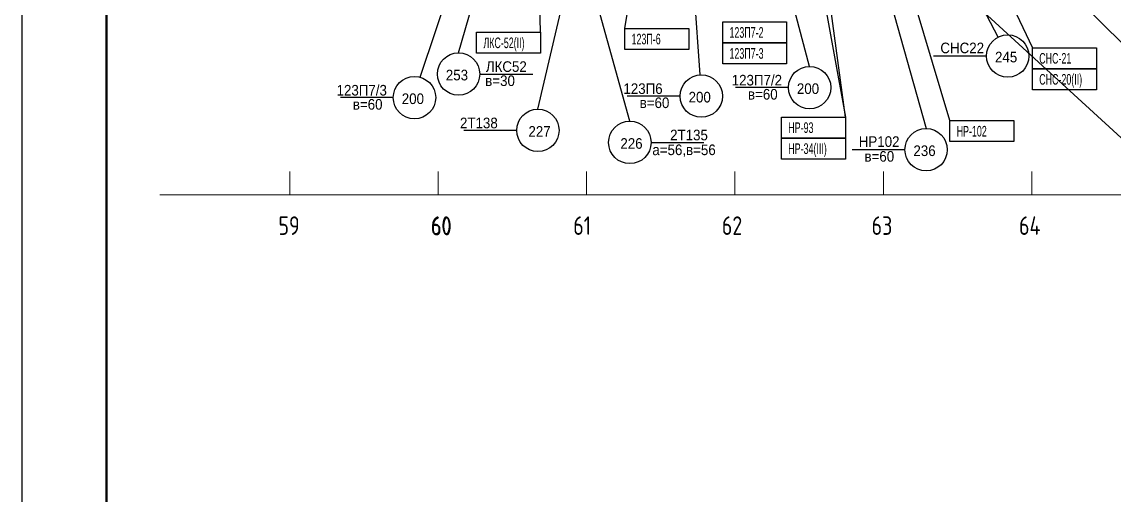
# Model space of a CAD drawing. Header units: millimetres. Extents: x -35117 to 70520, y -28859 to 27816.
# Drawn here: x -13164 to -8012, y -10023 to -7792 of the extents above; entities that cross this region are included whole.
import ezdxf

# ---------------------------------------------------------------- set-up
doc = ezdxf.new("R2010")
doc.units = ezdxf.units.MM
for name, color, linetype in [('-1', 7, 'Continuous'), ('FORM', 7, 'Continuous'), ('KabeliError', 7, 'Continuous'), ('Выноски', 7, 'Continuous'), ('ПозицииОборудования', 7, 'Continuous')]:
    doc.layers.add(name, color=color, linetype=linetype)
doc.layers.add('FORM1', color=4, linetype='Continuous', lineweight=50)
doc.styles.get("Standard").update_dxf_attribs({"font": 'arial.ttf'})
doc.styles.add('Standard1', font='simplex.shx', dxfattribs={"height": 2.5})

msp = doc.modelspace()

# ---------------------------------------------------------------- linework, layer by layer
at = {"layer": '-1', "color": 1, "lineweight": 0}
for p, q in [((-11900.149, -8607.095), (-11900.149, -8497.72)), ((-11200.149, -8607.095), (-11200.149, -8497.72)), ((-10500.149, -8607.095), (-10500.149, -8497.72)), ((-9800.149, -8607.095), (-9800.149, -8497.72)), ((-9100.149, -8607.095), (-9100.149, -8497.72)), ((-8400.149, -8607.095), (-8400.149, -8497.72)), ((-5822.127, -8607.095), (-12513.046, -8607.095))]:
    msp.add_line(p, q, dxfattribs=at)
at = {"layer": 'FORM', "color": 7}
msp.add_lwpolyline([(-13163.591, -16165.54), (3636.409, -16165.54), (3636.409, -4285.54), (-13163.591, -4285.54)], close=True, dxfattribs=at)
at = {"layer": 'FORM1'}
msp.add_line((-12763.591, -4385.54), (-12763.591, -16065.54), dxfattribs=at)
at = {"layer": 'KabeliError', "color": 5}
for points in [[(-9021.821, -6858.229), (-1528.263, -14239.448)], [(-9517.265, -6929.53), (-1528.263, -14239.448)], [(-9517.265, -6929.53), (-1528.263, -14239.448)]]:
    msp.add_lwpolyline(points, dxfattribs=at)
at = {"layer": 'Выноски', "color": 1}
for points in [[(-10319.857, -7822.886), (-10152.55, -6820.852), (-10065.291, -6802.873)], [(-10319.857, -7921.886), (-10319.857, -7822.886), (-10018.219, -7822.886), (-10018.219, -7921.886), (-10319.857, -7921.886)], [(-9857.992, -7890.775), (-9857.992, -7791.775), (-9556.354, -7791.775), (-9556.354, -7890.775), (-9857.992, -7890.775)], [(-11018.488, -7939.628), (-11018.488, -7840.628), (-10716.851, -7840.628), (-10716.851, -7939.628), (-11018.488, -7939.628)], [(-9857.992, -7989.775), (-9857.992, -7890.775), (-9556.354, -7890.775), (-9556.354, -7989.775), (-9857.992, -7989.775)], [(-8397.146, -8012.743), (-8397.146, -7913.743), (-8095.509, -7913.743), (-8095.509, -8012.743), (-8397.146, -8012.743)], [(-8397.146, -8111.743), (-8397.146, -8012.743), (-8095.509, -8012.743), (-8095.509, -8111.743), (-8397.146, -8111.743)], [(-9580.726, -8339.55), (-9580.726, -8240.55), (-9279.089, -8240.55), (-9279.089, -8339.55), (-9580.726, -8339.55)], [(-8786.631, -8356.378), (-8786.631, -8257.378), (-8484.994, -8257.378), (-8484.994, -8356.378), (-8786.631, -8356.378)], [(-9580.726, -8438.55), (-9580.726, -8339.55), (-9279.089, -8339.55), (-9279.089, -8438.55), (-9580.726, -8438.55)]]:
    msp.add_lwpolyline(points, dxfattribs=at)
at = {"layer": 'ПозицииОборудования', "color": 1}
for p, q in [((-8613.578, -7952.787), (-8863.158, -7952.787)), ((-11003.872, -8037.681), (-10754.291, -8037.681)), ((-9548.08, -8101.73), (-9797.661, -8101.73)), ((-11411.758, -8149.154), (-11661.338, -8149.154)), ((-10058.858, -8141.697), (-10308.439, -8141.697)), ((-10829.68, -8303.321), (-11079.26, -8303.321)), ((-10195.989, -8360.247), (-9946.409, -8360.247)), ((-8998.548, -8394.408), (-9248.128, -8394.408))]:
    msp.add_line(p, q, dxfattribs=at)
for points in [[(-10716.851, -7840.628), (-10743.286, -6822.477), (-10794.983, -6800.404)], [(-9517.265, -6929.53), (-9279.089, -8240.55), (-9474.49, -6798.095)], [(-8786.631, -8257.378), (-9195.757, -6888.591), (-9304.251, -6783.639)], [(-8937.245, -6833.709), (-8897.104, -6860.968), (-8397.146, -7913.743)], [(-11103.872, -7937.681), (-10798.669, -6882.902)], [(-8558.355, -7863.372), (-9059.978, -6903.067)], [(-11284.765, -8052.866), (-10901.116, -6908.902)], [(-10729.68, -8203.321), (-10431.899, -6929.561)], [(-10045.824, -6908.902), (-9965.895, -8041.945)], [(-9448.08, -8001.73), (-9738.627, -6908.902)], [(-9287.887, -6908.902), (-8898.548, -8294.408)], [(-10295.989, -8260.247), (-10506.405, -7501.291)]]:
    msp.add_lwpolyline(points, dxfattribs=at)
for centre in [(-8513.578, -7952.787), (-11103.872, -8037.681), (-9448.08, -8101.73), (-11311.758, -8149.154), (-9958.858, -8141.697), (-10729.68, -8303.321), (-10295.989, -8360.247), (-8898.548, -8394.408)]:
    msp.add_circle(centre, 100, dxfattribs=at)

# ---------------------------------------------------------------- texts
at = {"ltscale": 7, "style": 'Standard1', "width": 0.75}
for s, p in [('59', (-11953.296, -8796.168)), ('60', (-11234.674, -8796.168)), ('60', (-11232.287, -8798.645)), ('61', (-10562.916, -8796.168)), ('62', (-9862.073, -8796.168)), ('63', (-9155.58, -8796.168)), ('64', (-8460.389, -8796.168))]:
    msp.add_text(s, height=87.5, dxfattribs=at).set_placement(p)
at = {"layer": 'Выноски', "color": 3, "width": 0.6}
for s, p in [('123П7-2', (-9825.992, -7866.775)), ('ЛКС-52(II)', (-10986.488, -7915.628)), ('123П-6', (-10287.857, -7897.886)), ('123П7-3', (-9825.992, -7965.775)), ('СНС-21', (-8365.146, -7988.743)), ('СНС-20(II)', (-8365.146, -8087.743)), ('НР-93', (-9548.726, -8315.55)), ('НР-102', (-8754.631, -8332.378)), ('НР-34(III)', (-9548.726, -8414.55))]:
    msp.add_text(s, height=50, dxfattribs=at).set_placement(p)
at = {"layer": 'ПозицииОборудования', "color": 3, "width": 0.9}
for s, p in [('СНС22', (-8831.327, -7939.683)), ('245', (-8573.578, -7982.787)), ('ЛКС52', (-10975.095, -8027.681)), ('253', (-11163.872, -8067.681)), ('123П7/3', (-11679.204, -8139.154)), ('в=30', (-10978.031, -8094.188)), ('123П6', (-10326.304, -8131.697)), ('123П7/2', (-9815.526, -8091.73)), ('200', (-9508.08, -8131.73)), ('200', (-11371.758, -8179.154)), ('200', (-10018.858, -8171.697)), ('в=60', (-9738.792, -8158.237)), ('в=60', (-11602.469, -8205.661)), ('в=60', (-10249.57, -8198.204)), ('2T138', (-11097.126, -8293.321)), ('227', (-10774.322, -8333.321)), ('226', (-10340.631, -8390.247)), ('2Т135', (-10106.118, -8350.247)), ('НР102', (-9216.296, -8381.304)), ('а=56,в=56', (-10189.813, -8420.085)), ('236', (-8958.548, -8424.408)), ('в=60', (-9189.259, -8450.915))]:
    msp.add_text(s, height=50, dxfattribs=at).set_placement(p)

doc.saveas('drawing.dxf')
